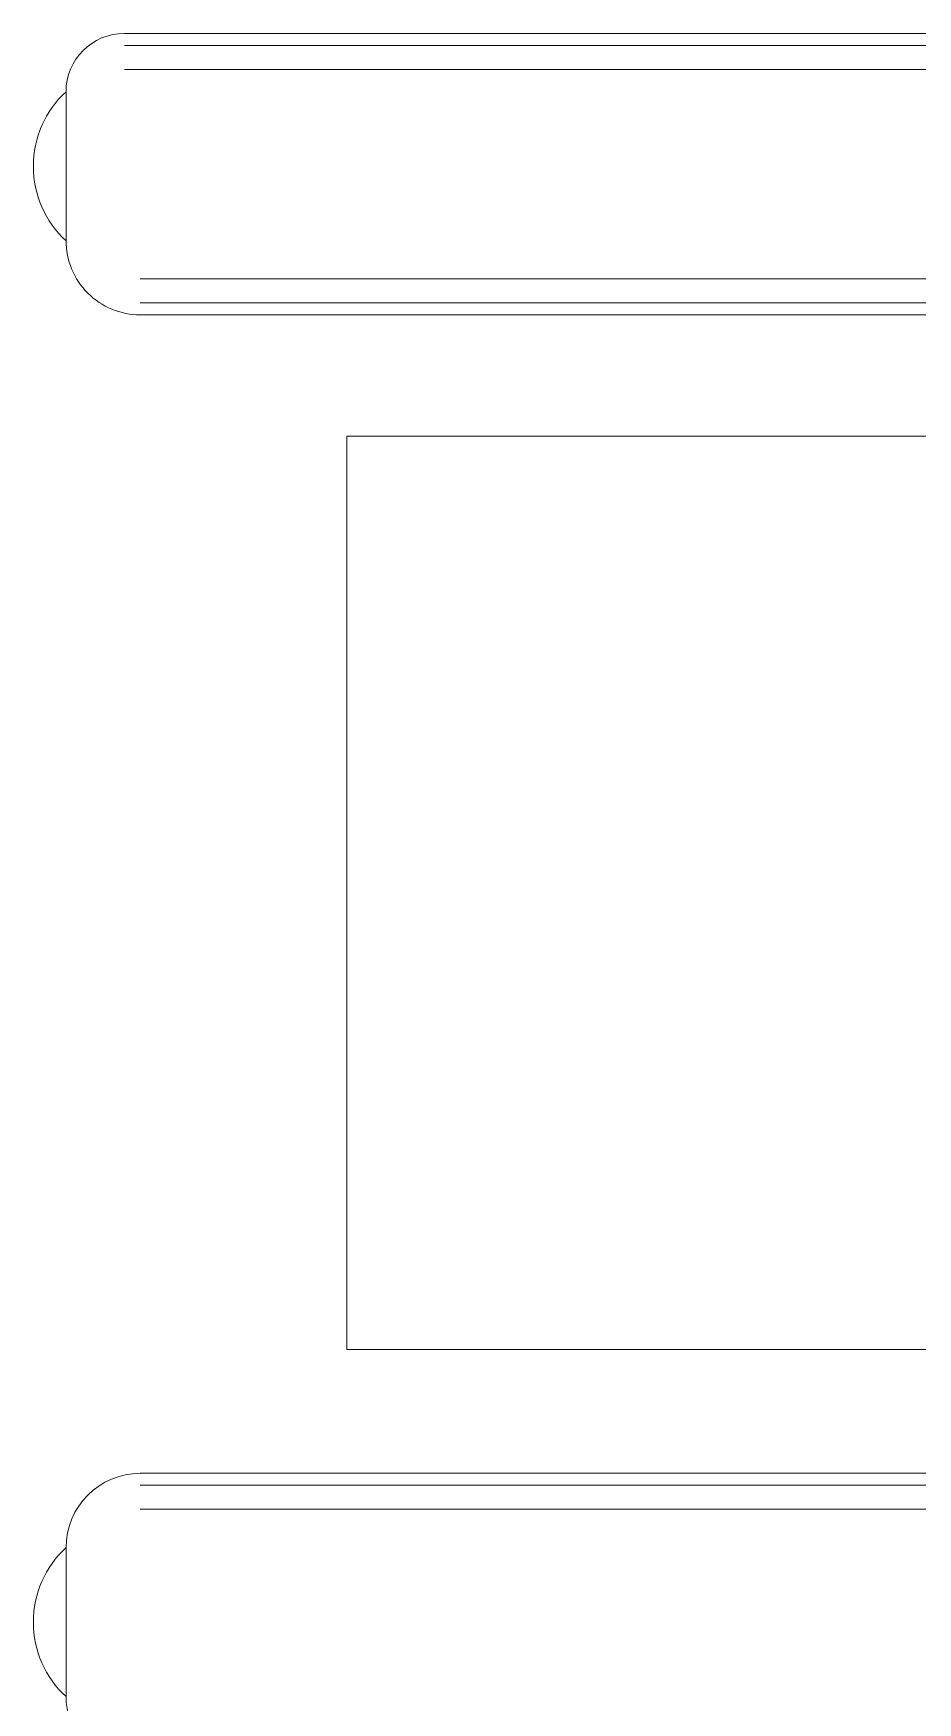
# Model space of a CAD drawing. Extents: x -234346 to 58427, y -132654 to -82394.
# Drawn here: x -131711 to -131275, y -102955 to -102133 of the extents above; entities that cross this region are included whole.
import ezdxf

# ---------------------------------------------------------------- set-up
doc = ezdxf.new("R2010")
doc.units = 0
doc.header["$LTSCALE"] = 8
doc.layers.add('72_EGR_EQP_TAG', color=9, linetype='Continuous', lineweight=5)
doc.layers.add('LOADING', color=9, linetype='Continuous', lineweight=5)

# ---------------------------------------------------------------- blocks, each defined once
blk = doc.blocks.new('GF21008-P')
at = {"layer": 'LOADING'}
for p, q in [((0.67107, -0.77123), (0.67107, -0.21699)), ((0.67698, -0.77123), (0.67698, -0.21699)), ((0.6888, -0.77123), (0.6888, -0.21699)), ((0.79197, -0.76339), (0.79197, -0.21699)), ((0.80379, -0.76339), (0.80379, -0.21699)), ((0.8097, -0.76339), (0.8097, -0.21699)), ((0.69984, -0.8), (0.77309, -0.8))]:
    blk.add_line(p, q, dxfattribs=at)
for centre, radius, start, end in [((0.77309, -0.76339), 0.03661, 270, 0), ((0.69984, -0.77123), 0.02877, 180, 270), ((0.73653, -0.7662), 0.04989, 222.64618, 317.35382)]:
    blk.add_arc(centre, radius, start, end, dxfattribs=at)
blk = doc.blocks.new('single seat')
at = {"layer": 'LOADING'}
for p, q in [((-971978.85, -381684.02), (-972525.25, -381684.02)), ((-971978.85, -381689.93), (-972525.25, -381689.93)), ((-971978.85, -381701.75), (-972525.25, -381701.75)), ((-971942.24, -381720.64), (-971942.24, -381794.02))]:
    blk.add_line(p, q, dxfattribs=at)
for centre, radius, start, end in [((-971978.85, -381720.64), 36.61, 0, 90), ((-971976.04, -381757.33), 49.89, 312.64618, 47.35382), ((-971971.01, -381794.02), 28.77, 270, 0)]:
    blk.add_arc(centre, radius, start, end, dxfattribs=at)
blk = doc.blocks.new('GF1')
at = {"layer": 'LOADING', "color": 9, "elevation": -0.02}
blk.add_lwpolyline([(-131106.34, -102781.08), (-131556.34, -102781.08), (-131556.34, -102331.08), (-131106.34, -102331.08)], close=True, dxfattribs=at)
at = {"layer": 'LOADING', "color": 9, "xscale": 1000, "yscale": 1000, "zscale": 1000, "rotation": 269.9999999999998}
blk.add_blockref('GF21008-P', (-130894.8, -101461.7, 0), dxfattribs=at)
at = {"layer": 'LOADING', "color": 9, "xscale": -1}
blk.add_blockref('single seat', (-1103637.04, 278842.02, 0), dxfattribs=at)

msp = doc.modelspace()

# ---------------------------------------------------------------- block references
at = {"layer": '72_EGR_EQP_TAG'}
msp.add_blockref('GF1', (0, 0), dxfattribs=at)

doc.saveas('drawing.dxf')
